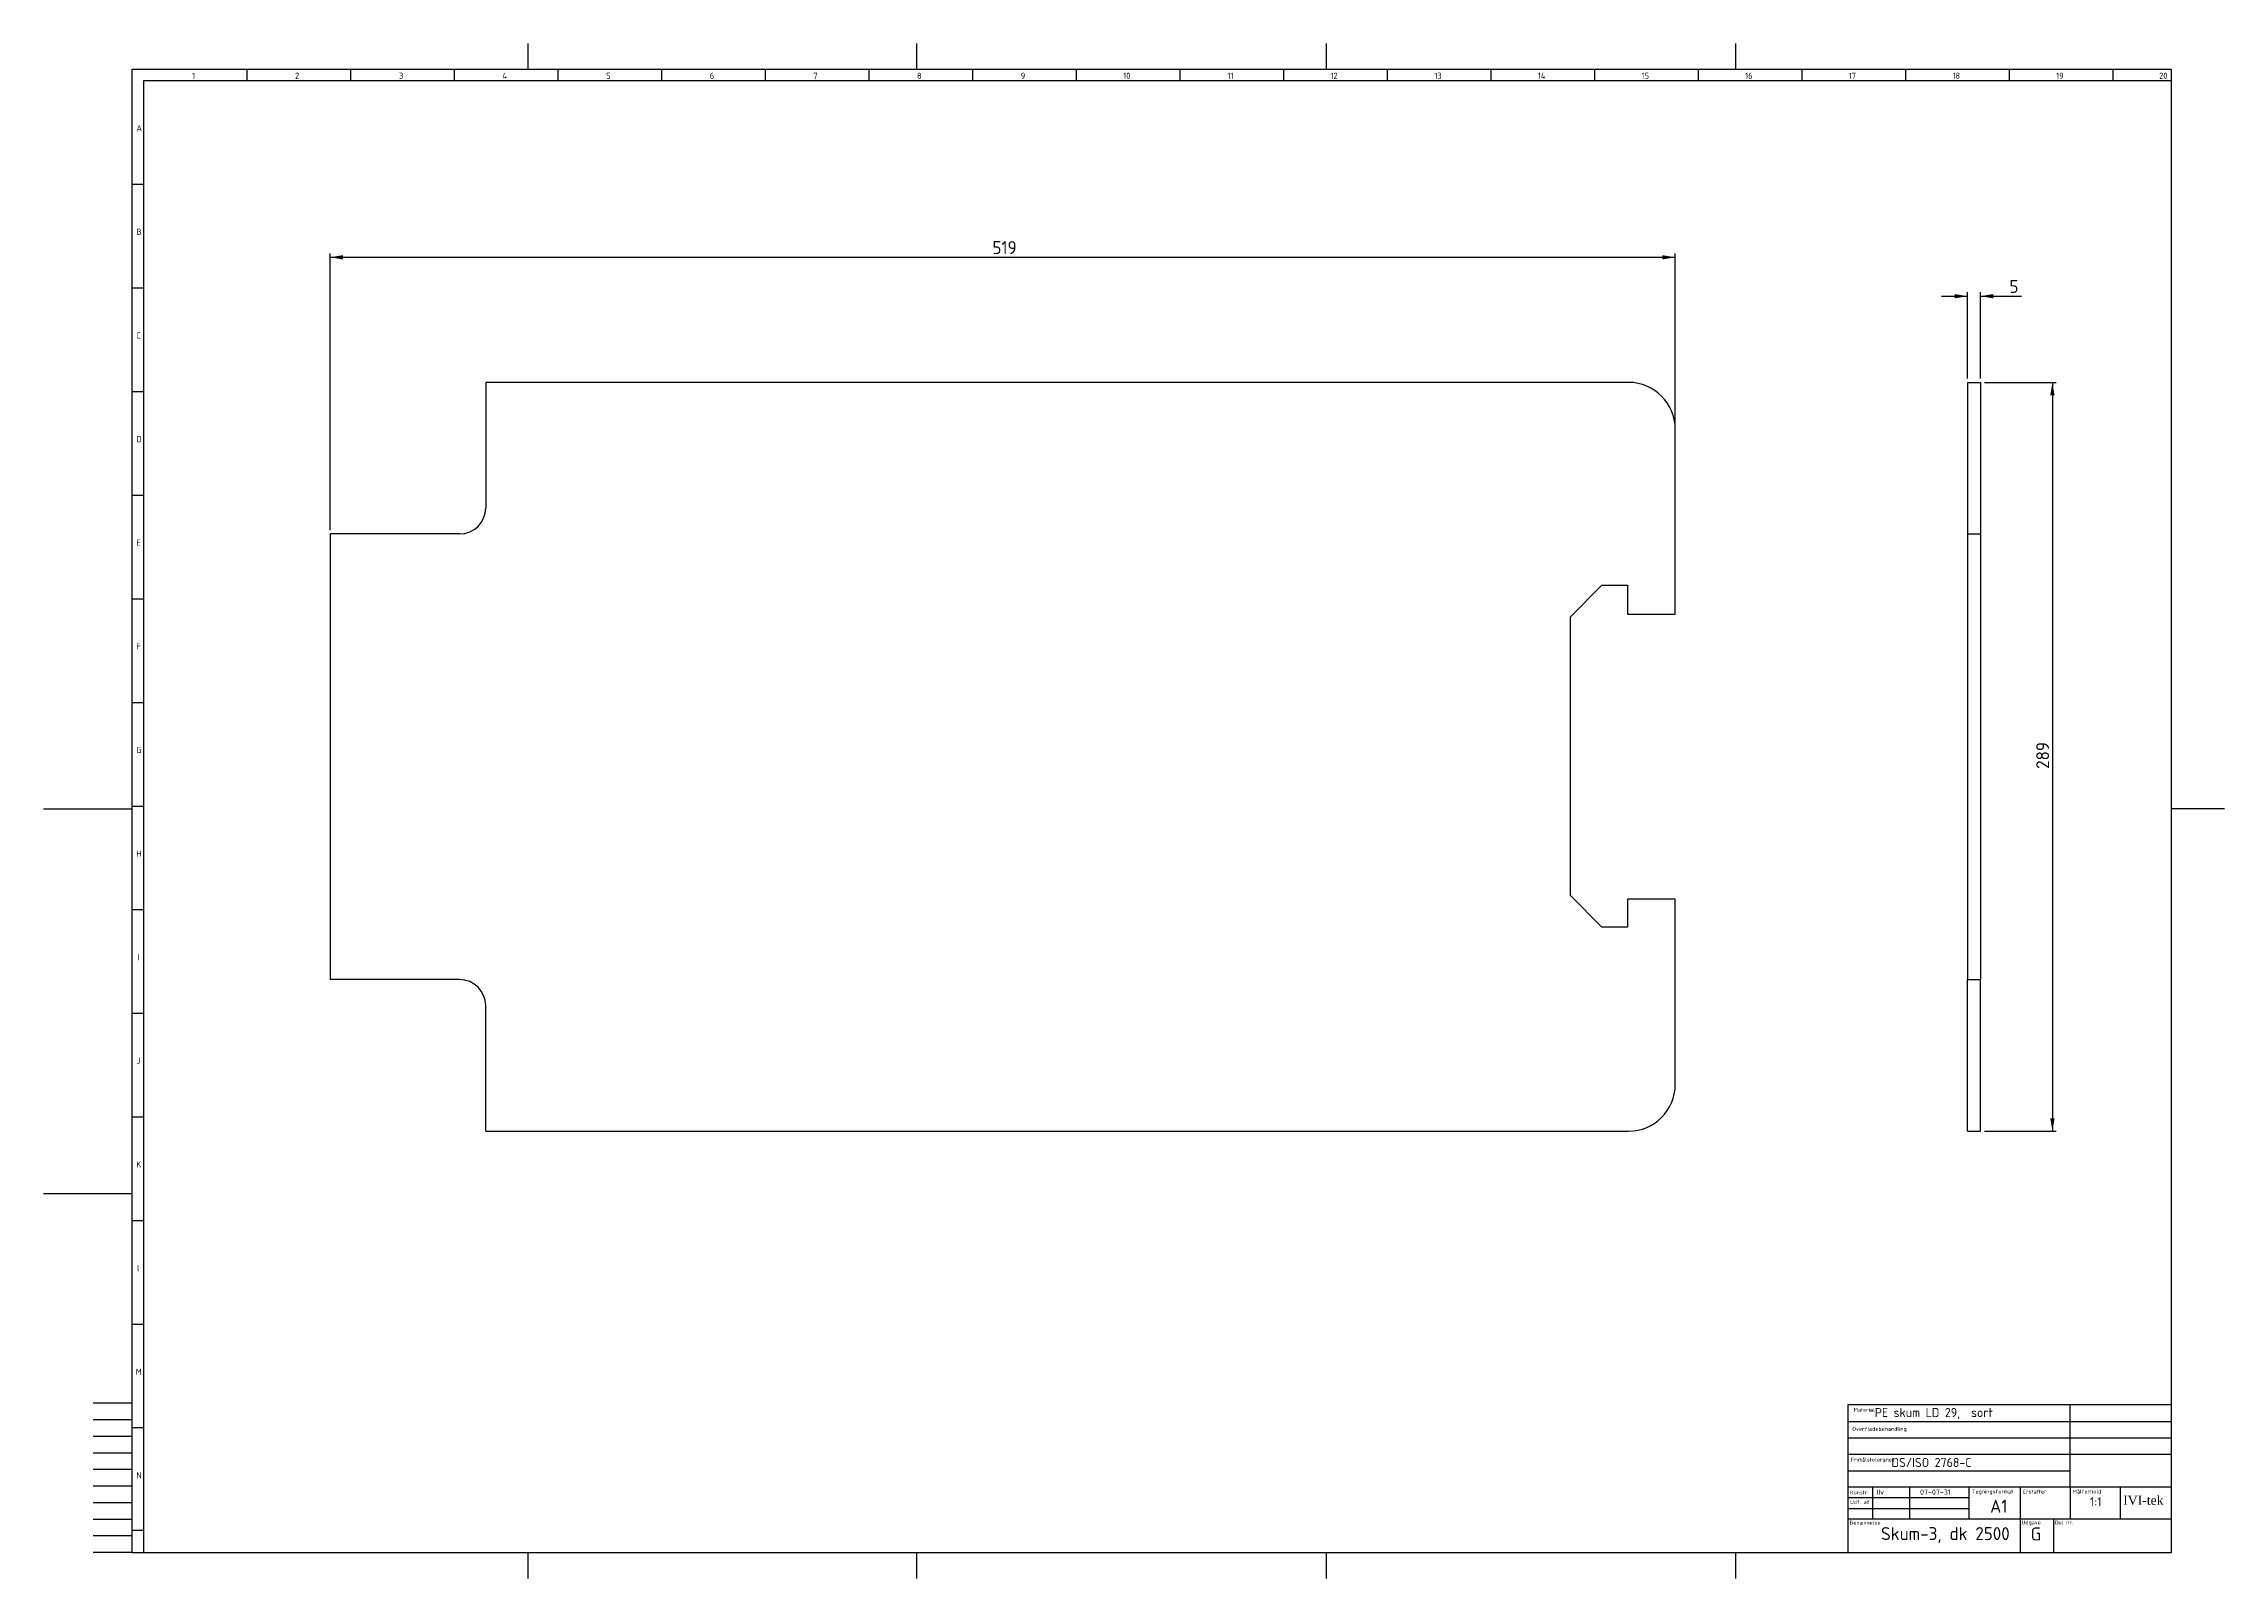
# Model space of a CAD drawing. Header units: inches. Extents: x 0 to 842, y 0 to 593.
import ezdxf
from ezdxf.enums import TextEntityAlignment as Align

# ---------------------------------------------------------------- set-up
doc = ezdxf.new("R2010")
doc.units = ezdxf.units.IN
for name, color, linetype in [('Default', 7, 'Continuous'), ('DOGSV_0', 7, 'Continuous'), ('SKUM-3._DK2500--', 7, 'Continuous')]:
    doc.layers.add(name, color=color, linetype=linetype)
doc.styles.add('SEACAD_seans_ttfB', font='seans.ttf', dxfattribs={"height": 0.2})
doc.styles.add('SEACAD_seiso_ttf', font='seiso.ttf', dxfattribs={"height": 5})
doc.styles.add('SEACAD_seiso_ttfB', font='seiso.ttf', dxfattribs={"height": 0.2})
doc.styles.add('SEACAD_times_ttfBI', font='times.ttf', dxfattribs={"height": 0.2})
doc.dimstyles.new('ISO', dxfattribs={"dimtxt": 5, "dimasz": 5, "dimexe": 1.5, "dimexo": 1.5, "dimgap": 1.5, "dimtad": 1, "dimtxsty": 'SEACAD_seiso_ttf', "dimblk1": '_SE_FILLED', "dimblk2": '_SE_FILLED', "dimsah": 1, "dimcen": 0, "dimclrd": 7, "dimclre": 7, "dimclrt": 7, "dimadec": 1, "dimazin": 0, "dimtfac": 1, "dimtofl": 0, "dimtmove": 0, "dimatfit": 3, "dimfxl": 1, "dimtolj": 1, "dimarcsym": 0})

# ---------------------------------------------------------------- blocks, each defined once
blk = doc.blocks.new('SE')
at = {"layer": 'SKUM-3._DK2500--', "color": 7, "linetype": 'Continuous', "ltscale": 25.4}
for p, q in [((611.77, 461.94), (170.77, 461.94)), ((170.77, 461.94), (170.77, 413.44)), ((629.77, 372.44), (629.77, 443.94)), ((110.77, 403.44), (110.77, 231.44)), ((160.77, 403.44), (110.77, 403.44)), ((589.39, 371.4), (601.39, 383.65)), ((601.39, 383.65), (611.39, 383.65)), ((611.39, 383.65), (611.39, 372.44)), ((589.39, 263.9), (589.39, 371.4)), ((611.39, 372.44), (629.77, 372.44)), ((601.39, 251.65), (589.39, 263.9)), ((629.77, 262.44), (611.39, 262.44)), ((611.39, 262.44), (611.39, 251.65)), ((629.77, 190.94), (629.77, 262.44)), ((611.39, 251.65), (601.39, 251.65)), ((160.77, 231.44), (110.77, 231.44)), ((170.77, 172.94), (170.77, 221.44)), ((170.77, 172.94), (611.77, 172.94))]:
    blk.add_line(p, q, dxfattribs=at)
for centre, radius, start, end in [((611.77, 443.94), 18, 0, 90), ((160.77, 413.44), 10, 270, 360), ((160.77, 221.44), 10, 0, 90), ((611.77, 190.94), 18, 270, 360)]:
    blk.add_arc(centre, radius, start, end, dxfattribs=at)
blk = doc.blocks.new('SE1')
at = {"layer": 'SKUM-3._DK2500--', "color": 7, "linetype": 'Continuous', "ltscale": 25.4}
for p, q in [((742.54, 461.94), (742.54, 413.44)), ((742.54, 461.94), (747.54, 461.94)), ((747.54, 461.94), (747.54, 413.44)), ((742.54, 413.44), (742.54, 403.44)), ((747.54, 413.44), (747.54, 403.44)), ((742.54, 403.44), (742.54, 231.44)), ((742.54, 403.44), (747.54, 403.44)), ((747.54, 403.44), (747.54, 231.44)), ((742.54, 221.44), (742.54, 231.44)), ((742.54, 231.44), (747.54, 231.44)), ((747.54, 221.44), (747.54, 231.44)), ((742.54, 172.94), (742.54, 221.44)), ((747.54, 172.94), (747.54, 221.44)), ((742.54, 172.94), (747.54, 172.94))]:
    blk.add_line(p, q, dxfattribs=at)
blk = doc.blocks.new('DMBLK4')
at = {"layer": 'Default', "linetype": 'Continuous', "ltscale": 25.4}
for points in [[(737.54, 496.05), (737.54, 494.38), (742.54, 495.22)], [(752.54, 496.05), (747.54, 495.22), (752.54, 494.38)]]:
    blk.add_hatch(color=7, dxfattribs=at).paths.add_polyline_path(points)
at = {"layer": 'Default', "color": 7, "linetype": 'Continuous', "ltscale": 25.4}
for p, q in [((742.54, 463.44), (742.54, 496.72)), ((747.54, 463.44), (747.54, 496.72)), ((732.54, 495.22), (742.54, 495.22)), ((747.54, 495.22), (763.31, 495.22))]:
    blk.add_line(p, q, dxfattribs=at)
at = {"layer": 'Default', "color": 7, "linetype": 'Continuous', "lineweight": 20, "ltscale": 25.4, "const_width": 0.00025}
for points in [[(737.54, 496.05), (742.54, 495.22), (737.54, 494.38), (737.54, 496.05)], [(752.54, 496.05), (747.54, 495.22), (752.54, 494.38), (752.54, 496.05)]]:
    blk.add_lwpolyline(points, close=True, dxfattribs=at)
at = {"layer": 'Default', "color": 7, "linetype": 'Continuous', "ltscale": 25.4, "style": 'SEACAD_seiso_ttfB'}
blk.add_text('5', height=5, dxfattribs=at).set_placement((758.72, 501.47), align=Align.TOP_LEFT)
blk = doc.blocks.new('_SE_FILLED')
blk.add_line((0, 0), (-1, 0))
blk.add_solid([(0, 0), (-1, -0.1665), (-1, 0.1665), (0, 0)])
blk = doc.blocks.new('DMBLK5')
at = {"layer": 'Default', "linetype": 'Continuous', "ltscale": 25.4}
for points in [[(776.12, 456.94), (775.29, 461.94), (774.46, 456.94)], [(776.12, 177.94), (774.46, 177.94), (775.29, 172.94)]]:
    blk.add_hatch(color=7, dxfattribs=at).paths.add_polyline_path(points)
at = {"layer": 'Default', "color": 7, "linetype": 'Continuous', "ltscale": 25.4}
for p, q in [((749.04, 461.94), (776.79, 461.94)), ((775.29, 461.94), (775.29, 172.94)), ((749.04, 172.94), (776.79, 172.94))]:
    blk.add_line(p, q, dxfattribs=at)
at = {"layer": 'Default', "color": 7, "linetype": 'Continuous', "lineweight": 20, "ltscale": 25.4, "const_width": 0.00025}
for points in [[(776.12, 456.94), (775.29, 461.94), (774.46, 456.94), (776.12, 456.94)], [(776.12, 177.94), (775.29, 172.94), (774.46, 177.94), (776.12, 177.94)]]:
    blk.add_lwpolyline(points, close=True, dxfattribs=at)
at = {"layer": 'Default', "color": 7, "linetype": 'Continuous', "ltscale": 25.4, "style": 'SEACAD_seiso_ttfB'}
blk.add_text('289', height=5, rotation=90, dxfattribs=at).set_placement((769.04, 312.78), align=Align.TOP_LEFT)
blk = doc.blocks.new('DMBLK6')
at = {"layer": 'Default', "linetype": 'Continuous', "ltscale": 25.4}
for points in [[(115.77, 511.06), (110.77, 510.23), (115.77, 509.4)], [(624.77, 511.06), (624.77, 509.4), (629.77, 510.23)]]:
    blk.add_hatch(color=7, dxfattribs=at).paths.add_polyline_path(points)
at = {"layer": 'Default', "color": 7, "linetype": 'Continuous', "ltscale": 25.4}
for p, q in [((110.77, 404.94), (110.77, 511.73)), ((110.77, 510.23), (629.77, 510.23)), ((629.77, 445.44), (629.77, 511.73))]:
    blk.add_line(p, q, dxfattribs=at)
at = {"layer": 'Default', "color": 7, "linetype": 'Continuous', "lineweight": 20, "ltscale": 25.4, "const_width": 0.00025}
for points in [[(115.77, 511.06), (110.77, 510.23), (115.77, 509.4), (115.77, 511.06)], [(624.77, 511.06), (629.77, 510.23), (624.77, 509.4), (624.77, 511.06)]]:
    blk.add_lwpolyline(points, close=True, dxfattribs=at)
at = {"layer": 'Default', "color": 7, "linetype": 'Continuous', "ltscale": 25.4, "style": 'SEACAD_seiso_ttfB'}
blk.add_text('519', height=5, dxfattribs=at).set_placement((366.29, 516.48), align=Align.TOP_LEFT)

msp = doc.modelspace()

# ---------------------------------------------------------------- linework, layer by layer
at = {"layer": 'Default', "color": 7, "linetype": 'Continuous', "ltscale": 25.4}
for p, q in [((187.17, 582.714), (187.17, 592.714)), ((337.17, 582.714), (337.17, 592.714)), ((495.17, 582.714), (495.17, 592.714)), ((653.17, 582.714), (653.17, 592.714)), ((821.292, 582.714), (34.292, 582.714)), ((34.292, 582.714), (34.292, 10.307)), ((78.692, 578.314), (78.692, 582.714)), ((118.692, 578.314), (118.692, 582.714)), ((158.692, 578.314), (158.692, 582.714)), ((198.692, 578.314), (198.692, 582.714)), ((238.692, 578.314), (238.692, 582.714)), ((278.692, 578.314), (278.692, 582.714)), ((318.692, 578.314), (318.692, 582.714)), ((358.692, 578.314), (358.692, 582.714)), ((398.692, 578.314), (398.692, 582.714)), ((438.692, 578.314), (438.692, 582.714)), ((478.692, 578.314), (478.692, 582.714)), ((518.692, 578.314), (518.692, 582.714)), ((558.692, 578.314), (558.692, 582.714)), ((598.692, 578.314), (598.692, 582.714)), ((638.692, 578.314), (638.692, 582.714)), ((678.692, 578.314), (678.692, 582.714)), ((718.692, 578.314), (718.692, 582.714)), ((758.692, 578.314), (758.692, 582.714)), ((798.692, 578.314), (798.692, 582.714)), ((821.292, 10.307), (821.292, 582.714)), ((38.692, 578.314), (38.692, 10.307)), ((821.292, 578.314), (38.692, 578.314)), ((38.692, 538.314), (34.292, 538.314)), ((38.692, 498.314), (34.292, 498.314)), ((38.692, 458.314), (34.292, 458.314)), ((38.692, 418.314), (34.292, 418.314)), ((38.692, 378.314), (34.292, 378.314)), ((38.692, 338.314), (34.292, 338.314)), ((0.194, 297.326), (34.292, 297.326)), ((38.692, 298.314), (34.292, 298.314)), ((841.651, 297.326), (821.292, 297.326)), ((38.692, 258.314), (34.292, 258.314)), ((38.692, 218.314), (34.292, 218.314)), ((38.692, 178.314), (34.292, 178.314)), ((0.194, 148.826), (34.292, 148.826)), ((38.692, 138.314), (34.292, 138.314)), ((38.692, 98.314), (34.292, 98.314)), ((34.292, 67.907), (19.292, 67.907)), ((782.163, 35.729), (782.163, 67.428)), ((34.292, 61.507), (19.292, 61.507)), ((696.476, 60.927), (821.292, 60.927)), ((34.292, 55.107), (19.292, 55.107)), ((38.692, 58.407), (34.292, 58.407)), ((696.476, 54.587), (821.292, 54.587)), ((34.292, 48.707), (19.292, 48.707)), ((34.292, 42.307), (19.292, 42.307)), ((696.476, 48.247), (821.292, 48.247)), ((34.292, 35.907), (19.292, 35.907)), ((696.476, 41.907), (782.163, 41.907)), ((34.292, 29.507), (19.292, 29.507)), ((696.476, 31.506), (743.034, 31.506)), ((696.476, 27.346), (743.034, 27.346)), ((34.292, 23.107), (19.292, 23.107)), ((38.692, 18.798), (34.292, 18.798)), ((34.292, 16.707), (19.292, 16.707)), ((34.292, 10.307), (19.292, 10.307)), ((34.292, 10.307), (821.292, 10.307)), ((187.17, 0.326), (187.17, 10.307)), ((337.17, 0.326), (337.17, 10.307)), ((495.17, 0.326), (495.17, 10.307)), ((653.17, 0.326), (653.17, 10.307))]:
    msp.add_line(p, q, dxfattribs=at)
at = {"layer": 'DOGSV_0', "color": 7, "linetype": 'Continuous', "ltscale": 25.4}
for p, q in [((696.476, 10.307), (696.476, 67.428)), ((696.476, 67.428), (789.592, 67.428)), ((789.592, 67.428), (821.292, 67.428)), ((696.476, 35.729), (821.292, 35.729)), ((705.891, 35.568), (705.891, 23.185)), ((720.104, 35.729), (720.104, 23.347)), ((743.034, 35.729), (743.034, 23.347)), ((762.846, 35.729), (762.846, 10.307)), ((782.163, 35.729), (782.163, 23.347)), ((801.48, 35.729), (801.48, 23.347)), ((696.476, 23.347), (821.292, 23.347)), ((775.724, 23.347), (775.724, 10.307))]:
    msp.add_line(p, q, dxfattribs=at)

# ---------------------------------------------------------------- block references
at = {"layer": 'Default'}
for name in ['SE', 'SE1']:
    msp.add_blockref(name, (0, 0), dxfattribs=at)

# ---------------------------------------------------------------- texts
at = {"layer": 'Default', "color": 7, "linetype": 'Continuous', "ltscale": 25.4}
for s, height, style, p in [('1', 2.4, 'SEACAD_seiso_ttfB', (57.454, 581.49)), ('2', 2.4, 'SEACAD_seiso_ttfB', (97.208, 581.49)), ('3', 2.4, 'SEACAD_seiso_ttfB', (137.318, 581.49)), ('4', 2.4, 'SEACAD_seiso_ttfB', (177.236, 581.49)), ('5', 2.4, 'SEACAD_seiso_ttfB', (217.29, 581.49)), ('6', 2.4, 'SEACAD_seiso_ttfB', (257.236, 581.49)), ('7', 2.4, 'SEACAD_seiso_ttfB', (297.181, 581.49)), ('8', 2.4, 'SEACAD_seiso_ttfB', (337.208, 581.49)), ('9', 2.4, 'SEACAD_seiso_ttfB', (377.236, 581.49)), ('10', 2.4, 'SEACAD_seiso_ttfB', (416.745, 581.49)), ('11', 2.4, 'SEACAD_seiso_ttfB', (456.963, 581.49)), ('12', 2.4, 'SEACAD_seiso_ttfB', (496.718, 581.49)), ('13', 2.4, 'SEACAD_seiso_ttfB', (536.827, 581.49)), ('14', 2.4, 'SEACAD_seiso_ttfB', (576.745, 581.49)), ('15', 2.4, 'SEACAD_seiso_ttfB', (616.799, 581.49)), ('16', 2.4, 'SEACAD_seiso_ttfB', (656.745, 581.49)), ('17', 2.4, 'SEACAD_seiso_ttfB', (696.69, 581.49)), ('18', 2.4, 'SEACAD_seiso_ttfB', (736.718, 581.49)), ('19', 2.4, 'SEACAD_seiso_ttfB', (776.745, 581.49)), ('20', 2.4, 'SEACAD_seiso_ttfB', (816.499, 581.49)), ('A', 2.4, 'SEACAD_seiso_ttfB', (36.027, 561.278)), ('B', 2.4, 'SEACAD_seiso_ttfB', (36, 521.278)), ('C', 2.4, 'SEACAD_seiso_ttfB', (36.054, 481.278)), ('D', 2.4, 'SEACAD_seiso_ttfB', (35.972, 441.278)), ('E', 2.4, 'SEACAD_seiso_ttfB', (36.027, 401.278)), ('F', 2.4, 'SEACAD_seiso_ttfB', (36.054, 361.278)), ('G', 2.4, 'SEACAD_seiso_ttfB', (35.972, 321.278)), ('H', 2.4, 'SEACAD_seiso_ttfB', (35.945, 281.278)), ('I', 2.4, 'SEACAD_seiso_ttfB', (36.327, 241.278)), ('J', 2.4, 'SEACAD_seiso_ttfB', (36.081, 201.278)), ('K', 2.4, 'SEACAD_seiso_ttfB', (35.945, 161.278)), ('l', 2.4, 'SEACAD_seiso_ttfB', (36.272, 121.278)), ('M', 2.4, 'SEACAD_seiso_ttfB', (35.781, 81.278)), ('Material', 1.5, 'SEACAD_seiso_ttfB', (698.599, 66.137)), ('e', 1.5, 'SEACAD_seans_ttfB', (704.565, 66.137)), ('PE skum LD 29,  sort', 3.5, 'SEACAD_seiso_ttfB', (706.761, 66.099)), ('Overfladebehandling', 1.5, 'SEACAD_seiso_ttfB', (698.069, 58.765)), ('Frimålstolerance', 1.5, 'SEACAD_seiso_ttfB', (697.591, 46.925)), ('DS/ISO 2768-C', 3.5, 'SEACAD_seiso_ttfB', (713.229, 46.821)), ('N', 2.4, 'SEACAD_seiso_ttfB', (35.972, 41.371)), ('Konstr.', 1.5, 'SEACAD_seiso_ttfB', (697.212, 34.231)), ('IIv', 2, 'SEACAD_seiso_ttfB', (707.404, 34.633)), ('07-07-31', 2, 'SEACAD_seiso_ttfB', (724.213, 34.633)), ('Tegningsformat', 1.5, 'SEACAD_seiso_ttfB', (744.3, 34.588)), ('Erstatter', 1.5, 'SEACAD_seiso_ttfB', (763.855, 34.588)), ('Målforhold', 1.5, 'SEACAD_seiso_ttfB', (783.125, 34.588)), ('Udf. af', 1.5, 'SEACAD_seiso_ttfB', (697.212, 30.52)), ('A1', 5, 'SEACAD_seiso_ttfB', (751.264, 30.708)), ('1:1', 3.5, 'SEACAD_seiso_ttfB', (789.81, 31.67)), ('IVI-tek', 3.5, 'SEACAD_times_ttfBI', (802.619, 32.241)), ('Benævnelse', 1.5, 'SEACAD_seiso_ttfB', (697.049, 22.598)), ('Skum-3, dk 2500', 5, 'SEACAD_seiso_ttfB', (709.167, 20.116)), ('Udgave', 1.5, 'SEACAD_seiso_ttfB', (763.419, 22.67)), ('G', 5, 'SEACAD_seiso_ttfB', (766.894, 19.973)), ('Del nr.', 1.5, 'SEACAD_seiso_ttfB', (776.297, 22.646))]:
    msp.add_text(s, height=height, dxfattribs=dict(at, style=style)).set_placement(p, align=Align.TOP_LEFT)

# ---------------------------------------------------------------- dimensions: what is measured, and where the dimension line sits
dim = msp.add_linear_dim(base=(629.772, 510.23), p1=(110.772, 403.444), p2=(629.772, 443.944), text='\\A1;<>', dimstyle='ISO', dxfattribs=at)
dim.commit()
dim.dimension.update_dxf_attribs({"geometry": 'DMBLK6', "text_midpoint": (370.272, 510.23), "dimtype": 160})
for base, p1, p2, angle, picture, middle in [((742.537, 495.217), (742.537, 461.944), (747.537, 461.944), 0, 'DMBLK4', (756.972, 495.217)), ((775.291, 461.944), (747.537, 461.944), (747.537, 172.944), 270, 'DMBLK5', (775.291, 317.444))]:
    dim = msp.add_linear_dim(base=base, p1=p1, p2=p2, angle=angle, text='\\A1;<>', dimstyle='ISO', dxfattribs=at)
    dim.commit()
    dim.dimension.update_dxf_attribs({"geometry": picture, "text_midpoint": middle, "dimtype": 161})

doc.saveas('drawing.dxf')
